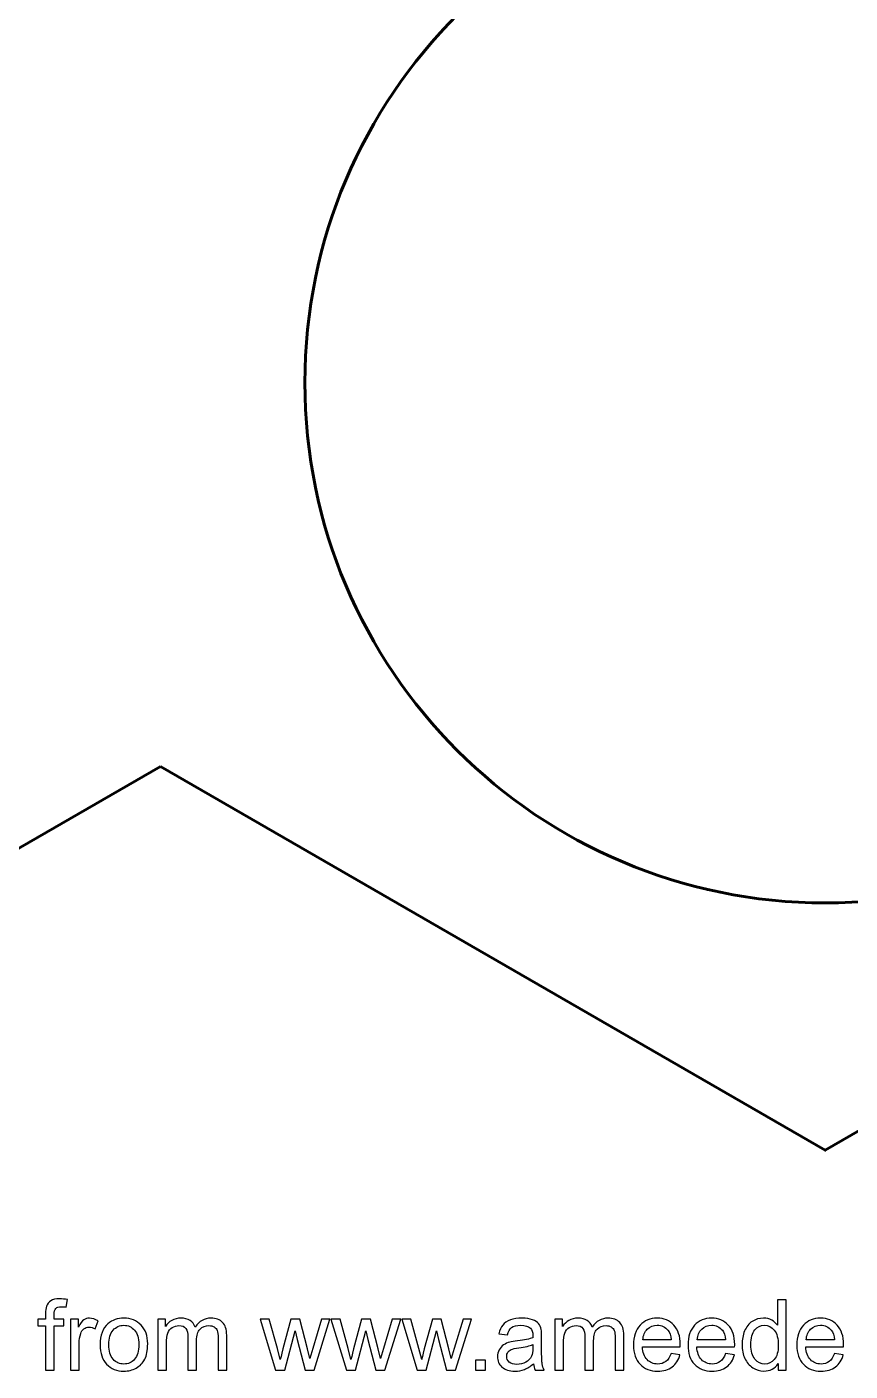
# Model space of a CAD drawing. Header units: millimetres. Extents: x -149 to 196, y -189 to 188.
# Drawn here: x -45.7 to 25.5, y -189.1 to -72.8 of the extents above; entities that cross this region are included whole.
import ezdxf

# ---------------------------------------------------------------- set-up
doc = ezdxf.new("R2010")
doc.units = ezdxf.units.MM
doc.header["$MEASUREMENT"] = 0
doc.layers.add('Layer 1', color=7, linetype='Continuous')

msp = doc.modelspace()

# ---------------------------------------------------------------- linework, layer by layer
at = {"layer": 'Layer 1', "color": 150, "lineweight": 60}
for points, knots in [([(-34.1938, -70.4174), (-34.1938, -70.4174), (-91.6938, -37.2197), (-91.6938, -37.2197), (-91.6938, -37.2197), (-91.6938, -37.2197), (-149.1938, -70.4174), (-149.1938, -70.4174), (-149.1938, -70.4174), (-149.1938, -70.4174), (-149.1938, -136.8127), (-149.1938, -136.8127), (-149.1938, -136.8127), (-149.1938, -136.8127), (-91.6938, -170.0103), (-91.6938, -170.0103), (-91.6938, -170.0103), (-91.6938, -170.0103), (-34.1938, -136.8127), (-34.1938, -136.8127)], [0, 0, 0, 0, 0.16666667, 0.16666667, 0.16666667, 0.16666667, 0.33333333, 0.33333333, 0.33333333, 0.33333333, 0.5, 0.5, 0.5, 0.5, 0.66666667, 0.66666667, 0.66666667, 0.66666667, 1, 1, 1, 1]), ([(68.3062, -103.615), (68.3062, -78.7622), (48.1591, -58.615), (23.3063, -58.615), (23.3063, -58.615), (-1.5465, -58.615), (-21.6937, -78.7621), (-21.6938, -103.6149), (-21.6938, -103.6149), (-21.6939, -128.4677), (-1.5468, -148.6149), (23.306, -148.615), (23.306, -148.615), (48.1588, -148.6151), (68.3061, -128.468), (68.3062, -103.6153)], [0, 0, 0, 0, 0.2, 0.2, 0.2, 0.2, 0.4, 0.4, 0.4, 0.4, 0.6, 0.6, 0.6, 0.6, 1, 1, 1, 1]), ([(-34.1938, -136.8127), (-34.1938, -136.8127), (23.3062, -170.0103), (23.3062, -170.0103), (23.3062, -170.0103), (23.3062, -170.0103), (80.8062, -136.8127), (80.8062, -136.8127)], [0, 0, 0, 0, 0.33333333, 0.33333333, 0.33333333, 0.33333333, 1, 1, 1, 1])]:
    msp.add_open_spline(points, degree=3, knots=knots, dxfattribs=at)
at = {"layer": 'Layer 1', "color": 7}
for points, knots in [([(-44.1214, -189.0283), (-44.1214, -189.0283), (-44.1214, -185.2098), (-44.1214, -185.2098), (-44.1214, -185.2098), (-44.1214, -185.2098), (-44.7818, -185.2098), (-44.7818, -185.2098), (-44.7818, -185.2098), (-44.7818, -185.2098), (-44.7818, -184.6341), (-44.7818, -184.6341), (-44.7818, -184.6341), (-44.7818, -184.6341), (-44.1214, -184.6341), (-44.1214, -184.6341), (-44.1214, -184.6341), (-44.1214, -184.6341), (-44.1214, -184.1684), (-44.1214, -184.1684), (-44.1214, -184.1684), (-44.1214, -183.8735), (-44.096, -183.6548), (-44.0438, -183.5122), (-44.0438, -183.5122), (-43.9718, -183.3203), (-43.8476, -183.1637), (-43.667, -183.0438), (-43.667, -183.0438), (-43.4878, -182.9238), (-43.2352, -182.8645), (-42.9107, -182.8645), (-42.9107, -182.8645), (-42.7004, -182.8645), (-42.469, -182.8899), (-42.215, -182.9393), (-42.215, -182.9393), (-42.215, -182.9393), (-42.3265, -183.5913), (-42.3265, -183.5913), (-42.3265, -183.5913), (-42.4817, -183.5645), (-42.627, -183.5503), (-42.7653, -183.5503), (-42.7653, -183.5503), (-42.9911, -183.5503), (-43.1505, -183.5983), (-43.2451, -183.6943), (-43.2451, -183.6943), (-43.3382, -183.7902), (-43.3848, -183.9694), (-43.3848, -184.2319), (-43.3848, -184.2319), (-43.3848, -184.2319), (-43.3848, -184.6341), (-43.3848, -184.6341), (-43.3848, -184.6341), (-43.3848, -184.6341), (-42.5297, -184.6341), (-42.5297, -184.6341), (-42.5297, -184.6341), (-42.5297, -184.6341), (-42.5297, -185.2098), (-42.5297, -185.2098), (-42.5297, -185.2098), (-42.5297, -185.2098), (-43.3763, -185.2098), (-43.3763, -185.2098), (-43.3763, -185.2098), (-43.3763, -185.2098), (-43.3763, -189.0283), (-43.3763, -189.0283), (-43.3763, -189.0283), (-43.3763, -189.0283), (-44.1214, -189.0283), (-44.1214, -189.0283)], [0, 0, 0, 0, 0.05, 0.05, 0.05, 0.05, 0.1, 0.1, 0.1, 0.1, 0.15, 0.15, 0.15, 0.15, 0.2, 0.2, 0.2, 0.2, 0.25, 0.25, 0.25, 0.25, 0.3, 0.3, 0.3, 0.3, 0.35, 0.35, 0.35, 0.35, 0.4, 0.4, 0.4, 0.4, 0.45, 0.45, 0.45, 0.45, 0.5, 0.5, 0.5, 0.5, 0.55, 0.55, 0.55, 0.55, 0.6, 0.6, 0.6, 0.6, 0.65, 0.65, 0.65, 0.65, 0.7, 0.7, 0.7, 0.7, 0.75, 0.75, 0.75, 0.75, 0.8, 0.8, 0.8, 0.8, 0.85, 0.85, 0.85, 0.85, 0.9, 0.9, 0.9, 0.9, 1, 1, 1, 1]), ([(19.2307, -189.0283), (19.2307, -189.0283), (19.2307, -188.4709), (19.2307, -188.4709), (19.2307, -188.4709), (18.9528, -188.9041), (18.5435, -189.1214), (18.0031, -189.1214), (18.0031, -189.1214), (17.6531, -189.1214), (17.3314, -189.0255), (17.0393, -188.8322), (17.0393, -188.8322), (16.7458, -188.6402), (16.5186, -188.3707), (16.3563, -188.0264), (16.3563, -188.0264), (16.1954, -187.6807), (16.115, -187.2842), (16.115, -186.8354), (16.115, -186.8354), (16.115, -186.398), (16.1884, -186.0015), (16.3337, -185.6444), (16.3337, -185.6444), (16.4805, -185.2888), (16.6992, -185.0151), (16.9913, -184.826), (16.9913, -184.826), (17.282, -184.6355), (17.6094, -184.5409), (17.9692, -184.5409), (17.9692, -184.5409), (18.2345, -184.5409), (18.4702, -184.5974), (18.6762, -184.7089), (18.6762, -184.7089), (18.8822, -184.8204), (19.0501, -184.9671), (19.1799, -185.1463), (19.1799, -185.1463), (19.1799, -185.1463), (19.1799, -182.9661), (19.1799, -182.9661), (19.1799, -182.9661), (19.1799, -182.9661), (19.925, -182.9661), (19.925, -182.9661), (19.925, -182.9661), (19.925, -182.9661), (19.925, -189.0283), (19.925, -189.0283), (19.925, -189.0283), (19.925, -189.0283), (19.2307, -189.0283), (19.2307, -189.0283)], [0, 0, 0, 0, 0.06666667, 0.06666667, 0.06666667, 0.06666667, 0.13333333, 0.13333333, 0.13333333, 0.13333333, 0.2, 0.2, 0.2, 0.2, 0.26666667, 0.26666667, 0.26666667, 0.26666667, 0.33333333, 0.33333333, 0.33333333, 0.33333333, 0.4, 0.4, 0.4, 0.4, 0.46666667, 0.46666667, 0.46666667, 0.46666667, 0.53333333, 0.53333333, 0.53333333, 0.53333333, 0.6, 0.6, 0.6, 0.6, 0.66666667, 0.66666667, 0.66666667, 0.66666667, 0.73333333, 0.73333333, 0.73333333, 0.73333333, 0.8, 0.8, 0.8, 0.8, 0.86666667, 0.86666667, 0.86666667, 0.86666667, 1, 1, 1, 1]), ([(-41.9554, -189.0283), (-41.9554, -189.0283), (-41.9554, -184.6341), (-41.9554, -184.6341), (-41.9554, -184.6341), (-41.9554, -184.6341), (-41.2865, -184.6341), (-41.2865, -184.6341), (-41.2865, -184.6341), (-41.2865, -184.6341), (-41.2865, -185.3072), (-41.2865, -185.3072), (-41.2865, -185.3072), (-41.1158, -184.9953), (-40.9577, -184.7893), (-40.8124, -184.6905), (-40.8124, -184.6905), (-40.667, -184.5903), (-40.5076, -184.5409), (-40.334, -184.5409), (-40.334, -184.5409), (-40.0828, -184.5409), (-39.8274, -184.62), (-39.5678, -184.7766), (-39.5678, -184.7766), (-39.5678, -184.7766), (-39.833, -185.4638), (-39.833, -185.4638), (-39.833, -185.4638), (-40.0137, -185.3622), (-40.1943, -185.3114), (-40.3749, -185.3114), (-40.3749, -185.3114), (-40.5372, -185.3114), (-40.6825, -185.3608), (-40.8109, -185.4582), (-40.8109, -185.4582), (-40.9394, -185.5555), (-41.0311, -185.691), (-41.0861, -185.8646), (-41.0861, -185.8646), (-41.1694, -186.1285), (-41.2103, -186.4177), (-41.2103, -186.7324), (-41.2103, -186.7324), (-41.2103, -186.7324), (-41.2103, -189.0283), (-41.2103, -189.0283), (-41.2103, -189.0283), (-41.2103, -189.0283), (-41.9554, -189.0283), (-41.9554, -189.0283)], [0, 0, 0, 0, 0.07142857, 0.07142857, 0.07142857, 0.07142857, 0.14285714, 0.14285714, 0.14285714, 0.14285714, 0.21428571, 0.21428571, 0.21428571, 0.21428571, 0.28571429, 0.28571429, 0.28571429, 0.28571429, 0.35714286, 0.35714286, 0.35714286, 0.35714286, 0.42857143, 0.42857143, 0.42857143, 0.42857143, 0.5, 0.5, 0.5, 0.5, 0.57142857, 0.57142857, 0.57142857, 0.57142857, 0.64285714, 0.64285714, 0.64285714, 0.64285714, 0.71428571, 0.71428571, 0.71428571, 0.71428571, 0.78571429, 0.78571429, 0.78571429, 0.78571429, 0.85714286, 0.85714286, 0.85714286, 0.85714286, 1, 1, 1, 1]), ([(-39.4069, -186.8312), (-39.4069, -186.0198), (-39.1811, -185.4187), (-38.7282, -185.0278), (-38.7282, -185.0278), (-38.3514, -184.7032), (-37.8899, -184.5409), (-37.3467, -184.5409), (-37.3467, -184.5409), (-36.7441, -184.5409), (-36.2502, -184.7385), (-35.8664, -185.1336), (-35.8664, -185.1336), (-35.484, -185.5273), (-35.2921, -186.0734), (-35.2921, -186.7691), (-35.2921, -186.7691), (-35.2921, -187.3335), (-35.3767, -187.7766), (-35.5461, -188.0998), (-35.5461, -188.0998), (-35.7154, -188.4229), (-35.9624, -188.6741), (-36.2869, -188.8533), (-36.2869, -188.8533), (-36.6101, -189.0325), (-36.9643, -189.1214), (-37.3467, -189.1214), (-37.3467, -189.1214), (-37.9619, -189.1214), (-38.4586, -188.9253), (-38.8382, -188.5316), (-38.8382, -188.5316), (-39.2178, -188.1379), (-39.4069, -187.5706), (-39.4069, -186.8312)], [0, 0, 0, 0, 0.1, 0.1, 0.1, 0.1, 0.2, 0.2, 0.2, 0.2, 0.3, 0.3, 0.3, 0.3, 0.4, 0.4, 0.4, 0.4, 0.5, 0.5, 0.5, 0.5, 0.6, 0.6, 0.6, 0.6, 0.7, 0.7, 0.7, 0.7, 0.8, 0.8, 0.8, 0.8, 1, 1, 1, 1]), ([(-34.4186, -189.0283), (-34.4186, -189.0283), (-34.4186, -184.6341), (-34.4186, -184.6341), (-34.4186, -184.6341), (-34.4186, -184.6341), (-33.7497, -184.6341), (-33.7497, -184.6341), (-33.7497, -184.6341), (-33.7497, -184.6341), (-33.7497, -185.255), (-33.7497, -185.255), (-33.7497, -185.255), (-33.6129, -185.0405), (-33.4294, -184.8669), (-33.2008, -184.7371), (-33.2008, -184.7371), (-32.9722, -184.6059), (-32.7126, -184.5409), (-32.4205, -184.5409), (-32.4205, -184.5409), (-32.0959, -184.5409), (-31.8292, -184.6087), (-31.6218, -184.7427), (-31.6218, -184.7427), (-31.4143, -184.8782), (-31.2676, -185.0659), (-31.1829, -185.3086), (-31.1829, -185.3086), (-30.833, -184.7964), (-30.38, -184.5409), (-29.8212, -184.5409), (-29.8212, -184.5409), (-29.3837, -184.5409), (-29.0465, -184.6609), (-28.8122, -184.9022), (-28.8122, -184.9022), (-28.5766, -185.1435), (-28.458, -185.5146), (-28.458, -186.0156), (-28.458, -186.0156), (-28.458, -186.0156), (-28.458, -189.0283), (-28.458, -189.0283), (-28.458, -189.0283), (-28.458, -189.0283), (-29.2031, -189.0283), (-29.2031, -189.0283), (-29.2031, -189.0283), (-29.2031, -189.0283), (-29.2031, -186.2625), (-29.2031, -186.2625), (-29.2031, -186.2625), (-29.2031, -185.9662), (-29.2285, -185.7517), (-29.2765, -185.6205), (-29.2765, -185.6205), (-29.3245, -185.4892), (-29.412, -185.3848), (-29.5404, -185.3044), (-29.5404, -185.3044), (-29.6674, -185.2239), (-29.8169, -185.1844), (-29.9877, -185.1844), (-29.9877, -185.1844), (-30.2981, -185.1844), (-30.555, -185.2874), (-30.7596, -185.492), (-30.7596, -185.492), (-30.9642, -185.6981), (-31.0658, -186.0269), (-31.0658, -186.4784), (-31.0658, -186.4784), (-31.0658, -186.4784), (-31.0658, -189.0283), (-31.0658, -189.0283), (-31.0658, -189.0283), (-31.0658, -189.0283), (-31.8109, -189.0283), (-31.8109, -189.0283), (-31.8109, -189.0283), (-31.8109, -189.0283), (-31.8109, -186.1764), (-31.8109, -186.1764), (-31.8109, -186.1764), (-31.8109, -185.8462), (-31.8715, -185.5979), (-31.9929, -185.4328), (-31.9929, -185.4328), (-32.1142, -185.2677), (-32.3132, -185.1844), (-32.5884, -185.1844), (-32.5884, -185.1844), (-32.7972, -185.1844), (-32.9905, -185.2395), (-33.1683, -185.3495), (-33.1683, -185.3495), (-33.3461, -185.4596), (-33.4746, -185.6205), (-33.555, -185.8335), (-33.555, -185.8335), (-33.634, -186.0452), (-33.6735, -186.3514), (-33.6735, -186.7508), (-33.6735, -186.7508), (-33.6735, -186.7508), (-33.6735, -189.0283), (-33.6735, -189.0283), (-33.6735, -189.0283), (-33.6735, -189.0283), (-34.4186, -189.0283), (-34.4186, -189.0283)], [0, 0, 0, 0, 0.03448276, 0.03448276, 0.03448276, 0.03448276, 0.06896552, 0.06896552, 0.06896552, 0.06896552, 0.10344828, 0.10344828, 0.10344828, 0.10344828, 0.13793103, 0.13793103, 0.13793103, 0.13793103, 0.17241379, 0.17241379, 0.17241379, 0.17241379, 0.20689655, 0.20689655, 0.20689655, 0.20689655, 0.24137931, 0.24137931, 0.24137931, 0.24137931, 0.27586207, 0.27586207, 0.27586207, 0.27586207, 0.31034483, 0.31034483, 0.31034483, 0.31034483, 0.34482759, 0.34482759, 0.34482759, 0.34482759, 0.37931034, 0.37931034, 0.37931034, 0.37931034, 0.4137931, 0.4137931, 0.4137931, 0.4137931, 0.44827586, 0.44827586, 0.44827586, 0.44827586, 0.48275862, 0.48275862, 0.48275862, 0.48275862, 0.51724138, 0.51724138, 0.51724138, 0.51724138, 0.55172414, 0.55172414, 0.55172414, 0.55172414, 0.5862069, 0.5862069, 0.5862069, 0.5862069, 0.62068966, 0.62068966, 0.62068966, 0.62068966, 0.65517241, 0.65517241, 0.65517241, 0.65517241, 0.68965517, 0.68965517, 0.68965517, 0.68965517, 0.72413793, 0.72413793, 0.72413793, 0.72413793, 0.75862069, 0.75862069, 0.75862069, 0.75862069, 0.79310345, 0.79310345, 0.79310345, 0.79310345, 0.82758621, 0.82758621, 0.82758621, 0.82758621, 0.86206897, 0.86206897, 0.86206897, 0.86206897, 0.89655172, 0.89655172, 0.89655172, 0.89655172, 0.93103448, 0.93103448, 0.93103448, 0.93103448, 1, 1, 1, 1]), ([(-24.2233, -189.0283), (-24.2233, -189.0283), (-25.5511, -184.6341), (-25.5511, -184.6341), (-25.5511, -184.6341), (-25.5511, -184.6341), (-24.7722, -184.6341), (-24.7722, -184.6341), (-24.7722, -184.6341), (-24.7722, -184.6341), (-24.0709, -187.1699), (-24.0709, -187.1699), (-24.0709, -187.1699), (-24.0709, -187.1699), (-23.8225, -188.1139), (-23.8225, -188.1139), (-23.8225, -188.1139), (-23.8126, -188.0673), (-23.7364, -187.7654), (-23.5953, -187.208), (-23.5953, -187.208), (-23.5953, -187.208), (-22.8996, -184.6341), (-22.8996, -184.6341), (-22.8996, -184.6341), (-22.8996, -184.6341), (-22.1362, -184.6341), (-22.1362, -184.6341), (-22.1362, -184.6341), (-22.1362, -184.6341), (-21.4744, -187.1854), (-21.4744, -187.1854), (-21.4744, -187.1854), (-21.4744, -187.1854), (-21.2585, -188.0222), (-21.2585, -188.0222), (-21.2585, -188.0222), (-21.2585, -188.0222), (-21.0059, -187.1741), (-21.0059, -187.1741), (-21.0059, -187.1741), (-21.0059, -187.1741), (-20.2467, -184.6341), (-20.2467, -184.6341), (-20.2467, -184.6341), (-20.2467, -184.6341), (-19.5228, -184.6341), (-19.5228, -184.6341), (-19.5228, -184.6341), (-19.5228, -184.6341), (-20.9015, -189.0283), (-20.9015, -189.0283), (-20.9015, -189.0283), (-20.9015, -189.0283), (-21.672, -189.0283), (-21.672, -189.0283), (-21.672, -189.0283), (-21.672, -189.0283), (-22.3691, -186.3994), (-22.3691, -186.3994), (-22.3691, -186.3994), (-22.3691, -186.3994), (-22.5455, -185.6473), (-22.5455, -185.6473), (-22.5455, -185.6473), (-22.5455, -185.6473), (-23.4345, -189.0283), (-23.4345, -189.0283), (-23.4345, -189.0283), (-23.4345, -189.0283), (-24.2233, -189.0283), (-24.2233, -189.0283)], [0, 0, 0, 0, 0.05263158, 0.05263158, 0.05263158, 0.05263158, 0.10526316, 0.10526316, 0.10526316, 0.10526316, 0.15789474, 0.15789474, 0.15789474, 0.15789474, 0.21052632, 0.21052632, 0.21052632, 0.21052632, 0.26315789, 0.26315789, 0.26315789, 0.26315789, 0.31578947, 0.31578947, 0.31578947, 0.31578947, 0.36842105, 0.36842105, 0.36842105, 0.36842105, 0.42105263, 0.42105263, 0.42105263, 0.42105263, 0.47368421, 0.47368421, 0.47368421, 0.47368421, 0.52631579, 0.52631579, 0.52631579, 0.52631579, 0.57894737, 0.57894737, 0.57894737, 0.57894737, 0.63157895, 0.63157895, 0.63157895, 0.63157895, 0.68421053, 0.68421053, 0.68421053, 0.68421053, 0.73684211, 0.73684211, 0.73684211, 0.73684211, 0.78947368, 0.78947368, 0.78947368, 0.78947368, 0.84210526, 0.84210526, 0.84210526, 0.84210526, 0.89473684, 0.89473684, 0.89473684, 0.89473684, 1, 1, 1, 1]), ([(-18.1089, -189.0283), (-18.1089, -189.0283), (-19.4367, -184.6341), (-19.4367, -184.6341), (-19.4367, -184.6341), (-19.4367, -184.6341), (-18.6578, -184.6341), (-18.6578, -184.6341), (-18.6578, -184.6341), (-18.6578, -184.6341), (-17.9565, -187.1699), (-17.9565, -187.1699), (-17.9565, -187.1699), (-17.9565, -187.1699), (-17.7081, -188.1139), (-17.7081, -188.1139), (-17.7081, -188.1139), (-17.6982, -188.0673), (-17.622, -187.7654), (-17.4809, -187.208), (-17.4809, -187.208), (-17.4809, -187.208), (-16.7852, -184.6341), (-16.7852, -184.6341), (-16.7852, -184.6341), (-16.7852, -184.6341), (-16.0218, -184.6341), (-16.0218, -184.6341), (-16.0218, -184.6341), (-16.0218, -184.6341), (-15.36, -187.1854), (-15.36, -187.1854), (-15.36, -187.1854), (-15.36, -187.1854), (-15.1441, -188.0222), (-15.1441, -188.0222), (-15.1441, -188.0222), (-15.1441, -188.0222), (-14.8915, -187.1741), (-14.8915, -187.1741), (-14.8915, -187.1741), (-14.8915, -187.1741), (-14.1323, -184.6341), (-14.1323, -184.6341), (-14.1323, -184.6341), (-14.1323, -184.6341), (-13.4084, -184.6341), (-13.4084, -184.6341), (-13.4084, -184.6341), (-13.4084, -184.6341), (-14.7871, -189.0283), (-14.7871, -189.0283), (-14.7871, -189.0283), (-14.7871, -189.0283), (-15.5576, -189.0283), (-15.5576, -189.0283), (-15.5576, -189.0283), (-15.5576, -189.0283), (-16.2547, -186.3994), (-16.2547, -186.3994), (-16.2547, -186.3994), (-16.2547, -186.3994), (-16.4311, -185.6473), (-16.4311, -185.6473), (-16.4311, -185.6473), (-16.4311, -185.6473), (-17.3201, -189.0283), (-17.3201, -189.0283), (-17.3201, -189.0283), (-17.3201, -189.0283), (-18.1089, -189.0283), (-18.1089, -189.0283)], [0, 0, 0, 0, 0.05263158, 0.05263158, 0.05263158, 0.05263158, 0.10526316, 0.10526316, 0.10526316, 0.10526316, 0.15789474, 0.15789474, 0.15789474, 0.15789474, 0.21052632, 0.21052632, 0.21052632, 0.21052632, 0.26315789, 0.26315789, 0.26315789, 0.26315789, 0.31578947, 0.31578947, 0.31578947, 0.31578947, 0.36842105, 0.36842105, 0.36842105, 0.36842105, 0.42105263, 0.42105263, 0.42105263, 0.42105263, 0.47368421, 0.47368421, 0.47368421, 0.47368421, 0.52631579, 0.52631579, 0.52631579, 0.52631579, 0.57894737, 0.57894737, 0.57894737, 0.57894737, 0.63157895, 0.63157895, 0.63157895, 0.63157895, 0.68421053, 0.68421053, 0.68421053, 0.68421053, 0.73684211, 0.73684211, 0.73684211, 0.73684211, 0.78947368, 0.78947368, 0.78947368, 0.78947368, 0.84210526, 0.84210526, 0.84210526, 0.84210526, 0.89473684, 0.89473684, 0.89473684, 0.89473684, 1, 1, 1, 1]), ([(-11.9945, -189.0283), (-11.9945, -189.0283), (-13.3223, -184.6341), (-13.3223, -184.6341), (-13.3223, -184.6341), (-13.3223, -184.6341), (-12.5434, -184.6341), (-12.5434, -184.6341), (-12.5434, -184.6341), (-12.5434, -184.6341), (-11.8421, -187.1699), (-11.8421, -187.1699), (-11.8421, -187.1699), (-11.8421, -187.1699), (-11.5937, -188.1139), (-11.5937, -188.1139), (-11.5937, -188.1139), (-11.5838, -188.0673), (-11.5076, -187.7654), (-11.3665, -187.208), (-11.3665, -187.208), (-11.3665, -187.208), (-10.6708, -184.6341), (-10.6708, -184.6341), (-10.6708, -184.6341), (-10.6708, -184.6341), (-9.9074, -184.6341), (-9.9074, -184.6341), (-9.9074, -184.6341), (-9.9074, -184.6341), (-9.2456, -187.1854), (-9.2456, -187.1854), (-9.2456, -187.1854), (-9.2456, -187.1854), (-9.0297, -188.0222), (-9.0297, -188.0222), (-9.0297, -188.0222), (-9.0297, -188.0222), (-8.7771, -187.1741), (-8.7771, -187.1741), (-8.7771, -187.1741), (-8.7771, -187.1741), (-8.0179, -184.6341), (-8.0179, -184.6341), (-8.0179, -184.6341), (-8.0179, -184.6341), (-7.294, -184.6341), (-7.294, -184.6341), (-7.294, -184.6341), (-7.294, -184.6341), (-8.6727, -189.0283), (-8.6727, -189.0283), (-8.6727, -189.0283), (-8.6727, -189.0283), (-9.4432, -189.0283), (-9.4432, -189.0283), (-9.4432, -189.0283), (-9.4432, -189.0283), (-10.1403, -186.3994), (-10.1403, -186.3994), (-10.1403, -186.3994), (-10.1403, -186.3994), (-10.3167, -185.6473), (-10.3167, -185.6473), (-10.3167, -185.6473), (-10.3167, -185.6473), (-11.2057, -189.0283), (-11.2057, -189.0283), (-11.2057, -189.0283), (-11.2057, -189.0283), (-11.9945, -189.0283), (-11.9945, -189.0283)], [0, 0, 0, 0, 0.05263158, 0.05263158, 0.05263158, 0.05263158, 0.10526316, 0.10526316, 0.10526316, 0.10526316, 0.15789474, 0.15789474, 0.15789474, 0.15789474, 0.21052632, 0.21052632, 0.21052632, 0.21052632, 0.26315789, 0.26315789, 0.26315789, 0.26315789, 0.31578947, 0.31578947, 0.31578947, 0.31578947, 0.36842105, 0.36842105, 0.36842105, 0.36842105, 0.42105263, 0.42105263, 0.42105263, 0.42105263, 0.47368421, 0.47368421, 0.47368421, 0.47368421, 0.52631579, 0.52631579, 0.52631579, 0.52631579, 0.57894737, 0.57894737, 0.57894737, 0.57894737, 0.63157895, 0.63157895, 0.63157895, 0.63157895, 0.68421053, 0.68421053, 0.68421053, 0.68421053, 0.73684211, 0.73684211, 0.73684211, 0.73684211, 0.78947368, 0.78947368, 0.78947368, 0.78947368, 0.84210526, 0.84210526, 0.84210526, 0.84210526, 0.89473684, 0.89473684, 0.89473684, 0.89473684, 1, 1, 1, 1]), ([(-1.9149, -188.478), (-2.1915, -188.7136), (-2.4582, -188.8787), (-2.7136, -188.9761), (-2.7136, -188.9761), (-2.969, -189.0735), (-3.2427, -189.1214), (-3.5363, -189.1214), (-3.5363, -189.1214), (-4.0189, -189.1214), (-4.39, -189.0043), (-4.6496, -188.7687), (-4.6496, -188.7687), (-4.9093, -188.5344), (-5.0391, -188.2338), (-5.0391, -187.8684), (-5.0391, -187.8684), (-5.0391, -187.6539), (-4.9897, -187.4577), (-4.8923, -187.2799), (-4.8923, -187.2799), (-4.7936, -187.1021), (-4.6652, -186.961), (-4.5071, -186.8538), (-4.5071, -186.8538), (-4.3477, -186.7465), (-4.1699, -186.6647), (-3.9709, -186.6096), (-3.9709, -186.6096), (-3.8241, -186.5715), (-3.6026, -186.5349), (-3.3077, -186.4982), (-3.3077, -186.4982), (-2.7065, -186.4276), (-2.262, -186.3415), (-1.9784, -186.2428), (-1.9784, -186.2428), (-1.9756, -186.1412), (-1.9742, -186.0762), (-1.9742, -186.0494), (-1.9742, -186.0494), (-1.9742, -185.7475), (-2.0447, -185.5344), (-2.1858, -185.4102), (-2.1858, -185.4102), (-2.3763, -185.2423), (-2.66, -185.159), (-3.0353, -185.159), (-3.0353, -185.159), (-3.3867, -185.159), (-3.6463, -185.2211), (-3.8128, -185.3439), (-3.8128, -185.3439), (-3.9808, -185.4666), (-4.1035, -185.684), (-4.184, -185.9972), (-4.184, -185.9972), (-4.184, -185.9972), (-4.9121, -185.8956), (-4.9121, -185.8956), (-4.9121, -185.8956), (-4.8458, -185.5838), (-4.7371, -185.3312), (-4.5847, -185.1393), (-4.5847, -185.1393), (-4.4323, -184.9474), (-4.2122, -184.8006), (-3.9243, -184.6962), (-3.9243, -184.6962), (-3.6379, -184.5932), (-3.3034, -184.5409), (-2.9252, -184.5409), (-2.9252, -184.5409), (-2.5499, -184.5409), (-2.2437, -184.5847), (-2.008, -184.6736), (-2.008, -184.6736), (-1.7738, -184.7625), (-1.6002, -184.8726), (-1.4901, -185.0066), (-1.4901, -185.0066), (-1.3801, -185.1407), (-1.3025, -185.31), (-1.2573, -185.5146), (-1.2573, -185.5146), (-1.2333, -185.6416), (-1.2206, -185.8702), (-1.2206, -186.199), (-1.2206, -186.199), (-1.2206, -186.199), (-1.2206, -187.1868), (-1.2206, -187.1868), (-1.2206, -187.1868), (-1.2206, -187.8768), (-1.2051, -188.3129), (-1.1741, -188.4977), (-1.1741, -188.4977), (-1.1444, -188.6826), (-1.0823, -188.859), (-0.992, -189.0283), (-0.992, -189.0283), (-0.992, -189.0283), (-1.771, -189.0283), (-1.771, -189.0283), (-1.771, -189.0283), (-1.8457, -188.8717), (-1.8937, -188.6882), (-1.9149, -188.478)], [0, 0, 0, 0, 0.03571429, 0.03571429, 0.03571429, 0.03571429, 0.07142857, 0.07142857, 0.07142857, 0.07142857, 0.10714286, 0.10714286, 0.10714286, 0.10714286, 0.14285714, 0.14285714, 0.14285714, 0.14285714, 0.17857143, 0.17857143, 0.17857143, 0.17857143, 0.21428571, 0.21428571, 0.21428571, 0.21428571, 0.25, 0.25, 0.25, 0.25, 0.28571429, 0.28571429, 0.28571429, 0.28571429, 0.32142857, 0.32142857, 0.32142857, 0.32142857, 0.35714286, 0.35714286, 0.35714286, 0.35714286, 0.39285714, 0.39285714, 0.39285714, 0.39285714, 0.42857143, 0.42857143, 0.42857143, 0.42857143, 0.46428571, 0.46428571, 0.46428571, 0.46428571, 0.5, 0.5, 0.5, 0.5, 0.53571429, 0.53571429, 0.53571429, 0.53571429, 0.57142857, 0.57142857, 0.57142857, 0.57142857, 0.60714286, 0.60714286, 0.60714286, 0.60714286, 0.64285714, 0.64285714, 0.64285714, 0.64285714, 0.67857143, 0.67857143, 0.67857143, 0.67857143, 0.71428571, 0.71428571, 0.71428571, 0.71428571, 0.75, 0.75, 0.75, 0.75, 0.78571429, 0.78571429, 0.78571429, 0.78571429, 0.82142857, 0.82142857, 0.82142857, 0.82142857, 0.85714286, 0.85714286, 0.85714286, 0.85714286, 0.89285714, 0.89285714, 0.89285714, 0.89285714, 0.92857143, 0.92857143, 0.92857143, 0.92857143, 1, 1, 1, 1]), ([(-0.0762, -189.0283), (-0.0762, -189.0283), (-0.0762, -184.6341), (-0.0762, -184.6341), (-0.0762, -184.6341), (-0.0762, -184.6341), (0.5927, -184.6341), (0.5927, -184.6341), (0.5927, -184.6341), (0.5927, -184.6341), (0.5927, -185.255), (0.5927, -185.255), (0.5927, -185.255), (0.7295, -185.0405), (0.913, -184.8669), (1.1416, -184.7371), (1.1416, -184.7371), (1.3702, -184.6059), (1.6298, -184.5409), (1.9219, -184.5409), (1.9219, -184.5409), (2.2465, -184.5409), (2.5132, -184.6087), (2.7206, -184.7427), (2.7206, -184.7427), (2.9281, -184.8782), (3.0748, -185.0659), (3.1595, -185.3086), (3.1595, -185.3086), (3.5094, -184.7964), (3.9624, -184.5409), (4.5212, -184.5409), (4.5212, -184.5409), (4.9587, -184.5409), (5.2959, -184.6609), (5.5302, -184.9022), (5.5302, -184.9022), (5.7658, -185.1435), (5.8844, -185.5146), (5.8844, -186.0156), (5.8844, -186.0156), (5.8844, -186.0156), (5.8844, -189.0283), (5.8844, -189.0283), (5.8844, -189.0283), (5.8844, -189.0283), (5.1393, -189.0283), (5.1393, -189.0283), (5.1393, -189.0283), (5.1393, -189.0283), (5.1393, -186.2625), (5.1393, -186.2625), (5.1393, -186.2625), (5.1393, -185.9662), (5.1139, -185.7517), (5.0659, -185.6205), (5.0659, -185.6205), (5.0179, -185.4892), (4.9304, -185.3848), (4.802, -185.3044), (4.802, -185.3044), (4.675, -185.2239), (4.5255, -185.1844), (4.3547, -185.1844), (4.3547, -185.1844), (4.0443, -185.1844), (3.7874, -185.2874), (3.5828, -185.492), (3.5828, -185.492), (3.3782, -185.6981), (3.2766, -186.0269), (3.2766, -186.4784), (3.2766, -186.4784), (3.2766, -186.4784), (3.2766, -189.0283), (3.2766, -189.0283), (3.2766, -189.0283), (3.2766, -189.0283), (2.5315, -189.0283), (2.5315, -189.0283), (2.5315, -189.0283), (2.5315, -189.0283), (2.5315, -186.1764), (2.5315, -186.1764), (2.5315, -186.1764), (2.5315, -185.8462), (2.4709, -185.5979), (2.3495, -185.4328), (2.3495, -185.4328), (2.2282, -185.2677), (2.0292, -185.1844), (1.754, -185.1844), (1.754, -185.1844), (1.5452, -185.1844), (1.3519, -185.2395), (1.1741, -185.3495), (1.1741, -185.3495), (0.9963, -185.4596), (0.8678, -185.6205), (0.7874, -185.8335), (0.7874, -185.8335), (0.7084, -186.0452), (0.6689, -186.3514), (0.6689, -186.7508), (0.6689, -186.7508), (0.6689, -186.7508), (0.6689, -189.0283), (0.6689, -189.0283), (0.6689, -189.0283), (0.6689, -189.0283), (-0.0762, -189.0283), (-0.0762, -189.0283)], [0, 0, 0, 0, 0.03448276, 0.03448276, 0.03448276, 0.03448276, 0.06896552, 0.06896552, 0.06896552, 0.06896552, 0.10344828, 0.10344828, 0.10344828, 0.10344828, 0.13793103, 0.13793103, 0.13793103, 0.13793103, 0.17241379, 0.17241379, 0.17241379, 0.17241379, 0.20689655, 0.20689655, 0.20689655, 0.20689655, 0.24137931, 0.24137931, 0.24137931, 0.24137931, 0.27586207, 0.27586207, 0.27586207, 0.27586207, 0.31034483, 0.31034483, 0.31034483, 0.31034483, 0.34482759, 0.34482759, 0.34482759, 0.34482759, 0.37931034, 0.37931034, 0.37931034, 0.37931034, 0.4137931, 0.4137931, 0.4137931, 0.4137931, 0.44827586, 0.44827586, 0.44827586, 0.44827586, 0.48275862, 0.48275862, 0.48275862, 0.48275862, 0.51724138, 0.51724138, 0.51724138, 0.51724138, 0.55172414, 0.55172414, 0.55172414, 0.55172414, 0.5862069, 0.5862069, 0.5862069, 0.5862069, 0.62068966, 0.62068966, 0.62068966, 0.62068966, 0.65517241, 0.65517241, 0.65517241, 0.65517241, 0.68965517, 0.68965517, 0.68965517, 0.68965517, 0.72413793, 0.72413793, 0.72413793, 0.72413793, 0.75862069, 0.75862069, 0.75862069, 0.75862069, 0.79310345, 0.79310345, 0.79310345, 0.79310345, 0.82758621, 0.82758621, 0.82758621, 0.82758621, 0.86206897, 0.86206897, 0.86206897, 0.86206897, 0.89655172, 0.89655172, 0.89655172, 0.89655172, 0.93103448, 0.93103448, 0.93103448, 0.93103448, 1, 1, 1, 1]), ([(9.9738, -187.6059), (9.9738, -187.6059), (10.7443, -187.7075), (10.7443, -187.7075), (10.7443, -187.7075), (10.6243, -188.1548), (10.4, -188.5034), (10.0726, -188.7503), (10.0726, -188.7503), (9.7452, -188.9973), (9.3275, -189.1214), (8.8181, -189.1214), (8.8181, -189.1214), (8.1775, -189.1214), (7.6695, -188.9239), (7.2941, -188.5288), (7.2941, -188.5288), (6.9187, -188.1351), (6.7311, -187.5805), (6.7311, -186.8679), (6.7311, -186.8679), (6.7311, -186.1313), (6.9202, -185.5584), (7.2997, -185.152), (7.2997, -185.152), (7.6793, -184.7441), (8.1718, -184.5409), (8.7772, -184.5409), (8.7772, -184.5409), (9.3628, -184.5409), (9.8412, -184.7399), (10.2123, -185.1393), (10.2123, -185.1393), (10.5834, -185.5386), (10.7697, -186.1002), (10.7697, -186.8241), (10.7697, -186.8241), (10.7697, -186.8679), (10.7683, -186.9342), (10.7655, -187.0217), (10.7655, -187.0217), (10.7655, -187.0217), (7.4931, -187.0217), (7.4931, -187.0217), (7.4931, -187.0217), (7.5213, -187.5029), (7.6568, -187.8726), (7.9023, -188.128), (7.9023, -188.128), (8.1464, -188.3834), (8.4526, -188.5118), (8.8181, -188.5118), (8.8181, -188.5118), (9.0905, -188.5118), (9.3233, -188.4399), (9.5152, -188.2959), (9.5152, -188.2959), (9.7085, -188.152), (9.8609, -187.922), (9.9738, -187.6059)], [0, 0, 0, 0, 0.0625, 0.0625, 0.0625, 0.0625, 0.125, 0.125, 0.125, 0.125, 0.1875, 0.1875, 0.1875, 0.1875, 0.25, 0.25, 0.25, 0.25, 0.3125, 0.3125, 0.3125, 0.3125, 0.375, 0.375, 0.375, 0.375, 0.4375, 0.4375, 0.4375, 0.4375, 0.5, 0.5, 0.5, 0.5, 0.5625, 0.5625, 0.5625, 0.5625, 0.625, 0.625, 0.625, 0.625, 0.6875, 0.6875, 0.6875, 0.6875, 0.75, 0.75, 0.75, 0.75, 0.8125, 0.8125, 0.8125, 0.8125, 0.875, 0.875, 0.875, 0.875, 1, 1, 1, 1]), ([(14.6827, -187.6059), (14.6827, -187.6059), (15.4532, -187.7075), (15.4532, -187.7075), (15.4532, -187.7075), (15.3332, -188.1548), (15.1089, -188.5034), (14.7815, -188.7503), (14.7815, -188.7503), (14.4541, -188.9973), (14.0364, -189.1214), (13.527, -189.1214), (13.527, -189.1214), (12.8864, -189.1214), (12.3784, -188.9239), (12.003, -188.5288), (12.003, -188.5288), (11.6276, -188.1351), (11.44, -187.5805), (11.44, -186.8679), (11.44, -186.8679), (11.44, -186.1313), (11.6291, -185.5584), (12.0086, -185.152), (12.0086, -185.152), (12.3882, -184.7441), (12.8807, -184.5409), (13.4861, -184.5409), (13.4861, -184.5409), (14.0717, -184.5409), (14.5501, -184.7399), (14.9212, -185.1393), (14.9212, -185.1393), (15.2923, -185.5386), (15.4786, -186.1002), (15.4786, -186.8241), (15.4786, -186.8241), (15.4786, -186.8679), (15.4772, -186.9342), (15.4744, -187.0217), (15.4744, -187.0217), (15.4744, -187.0217), (12.202, -187.0217), (12.202, -187.0217), (12.202, -187.0217), (12.2302, -187.5029), (12.3657, -187.8726), (12.6112, -188.128), (12.6112, -188.128), (12.8553, -188.3834), (13.1615, -188.5118), (13.527, -188.5118), (13.527, -188.5118), (13.7994, -188.5118), (14.0322, -188.4399), (14.2241, -188.2959), (14.2241, -188.2959), (14.4174, -188.152), (14.5698, -187.922), (14.6827, -187.6059)], [0, 0, 0, 0, 0.0625, 0.0625, 0.0625, 0.0625, 0.125, 0.125, 0.125, 0.125, 0.1875, 0.1875, 0.1875, 0.1875, 0.25, 0.25, 0.25, 0.25, 0.3125, 0.3125, 0.3125, 0.3125, 0.375, 0.375, 0.375, 0.375, 0.4375, 0.4375, 0.4375, 0.4375, 0.5, 0.5, 0.5, 0.5, 0.5625, 0.5625, 0.5625, 0.5625, 0.625, 0.625, 0.625, 0.625, 0.6875, 0.6875, 0.6875, 0.6875, 0.75, 0.75, 0.75, 0.75, 0.8125, 0.8125, 0.8125, 0.8125, 0.875, 0.875, 0.875, 0.875, 1, 1, 1, 1]), ([(24.1005, -187.6059), (24.1005, -187.6059), (24.871, -187.7075), (24.871, -187.7075), (24.871, -187.7075), (24.751, -188.1548), (24.5267, -188.5034), (24.1993, -188.7503), (24.1993, -188.7503), (23.8719, -188.9973), (23.4542, -189.1214), (22.9448, -189.1214), (22.9448, -189.1214), (22.3042, -189.1214), (21.7962, -188.9239), (21.4208, -188.5288), (21.4208, -188.5288), (21.0454, -188.1351), (20.8578, -187.5805), (20.8578, -186.8679), (20.8578, -186.8679), (20.8578, -186.1313), (21.0469, -185.5584), (21.4264, -185.152), (21.4264, -185.152), (21.806, -184.7441), (22.2985, -184.5409), (22.9039, -184.5409), (22.9039, -184.5409), (23.4895, -184.5409), (23.9679, -184.7399), (24.339, -185.1393), (24.339, -185.1393), (24.7101, -185.5386), (24.8964, -186.1002), (24.8964, -186.8241), (24.8964, -186.8241), (24.8964, -186.8679), (24.895, -186.9342), (24.8922, -187.0217), (24.8922, -187.0217), (24.8922, -187.0217), (21.6198, -187.0217), (21.6198, -187.0217), (21.6198, -187.0217), (21.648, -187.5029), (21.7835, -187.8726), (22.029, -188.128), (22.029, -188.128), (22.2731, -188.3834), (22.5793, -188.5118), (22.9448, -188.5118), (22.9448, -188.5118), (23.2172, -188.5118), (23.45, -188.4399), (23.6419, -188.2959), (23.6419, -188.2959), (23.8352, -188.152), (23.9876, -187.922), (24.1005, -187.6059)], [0, 0, 0, 0, 0.0625, 0.0625, 0.0625, 0.0625, 0.125, 0.125, 0.125, 0.125, 0.1875, 0.1875, 0.1875, 0.1875, 0.25, 0.25, 0.25, 0.25, 0.3125, 0.3125, 0.3125, 0.3125, 0.375, 0.375, 0.375, 0.375, 0.4375, 0.4375, 0.4375, 0.4375, 0.5, 0.5, 0.5, 0.5, 0.5625, 0.5625, 0.5625, 0.5625, 0.625, 0.625, 0.625, 0.625, 0.6875, 0.6875, 0.6875, 0.6875, 0.75, 0.75, 0.75, 0.75, 0.8125, 0.8125, 0.8125, 0.8125, 0.875, 0.875, 0.875, 0.875, 1, 1, 1, 1]), ([(-38.6449, -186.8326), (-38.6449, -187.3942), (-38.5221, -187.8147), (-38.2766, -188.0927), (-38.2766, -188.0927), (-38.0296, -188.3721), (-37.7206, -188.5118), (-37.3467, -188.5118), (-37.3467, -188.5118), (-36.977, -188.5118), (-36.6693, -188.3721), (-36.4224, -188.0913), (-36.4224, -188.0913), (-36.1769, -187.8105), (-36.0541, -187.3829), (-36.0541, -186.8086), (-36.0541, -186.8086), (-36.0541, -186.2667), (-36.1783, -185.8561), (-36.4252, -185.5781), (-36.4252, -185.5781), (-36.6722, -185.2987), (-36.9798, -185.159), (-37.3467, -185.159), (-37.3467, -185.159), (-37.7206, -185.159), (-38.0296, -185.2973), (-38.2766, -185.5753), (-38.2766, -185.5753), (-38.5221, -185.8533), (-38.6449, -186.2724), (-38.6449, -186.8326)], [0, 0, 0, 0, 0.11111111, 0.11111111, 0.11111111, 0.11111111, 0.22222222, 0.22222222, 0.22222222, 0.22222222, 0.33333333, 0.33333333, 0.33333333, 0.33333333, 0.44444444, 0.44444444, 0.44444444, 0.44444444, 0.55555556, 0.55555556, 0.55555556, 0.55555556, 0.66666667, 0.66666667, 0.66666667, 0.66666667, 0.77777778, 0.77777778, 0.77777778, 0.77777778, 1, 1, 1, 1]), ([(7.5354, -186.4121), (7.5354, -186.4121), (9.9823, -186.4121), (9.9823, -186.4121), (9.9823, -186.4121), (9.9498, -186.0424), (9.8553, -185.7658), (9.7015, -185.5809), (9.7015, -185.5809), (9.4658, -185.2945), (9.1582, -185.1506), (8.7814, -185.1506), (8.7814, -185.1506), (8.4399, -185.1506), (8.1535, -185.2649), (7.9206, -185.4935), (7.9206, -185.4935), (7.6892, -185.7221), (7.5608, -186.0283), (7.5354, -186.4121)], [0, 0, 0, 0, 0.16666667, 0.16666667, 0.16666667, 0.16666667, 0.33333333, 0.33333333, 0.33333333, 0.33333333, 0.5, 0.5, 0.5, 0.5, 0.66666667, 0.66666667, 0.66666667, 0.66666667, 1, 1, 1, 1]), ([(12.2443, -186.4121), (12.2443, -186.4121), (14.6912, -186.4121), (14.6912, -186.4121), (14.6912, -186.4121), (14.6587, -186.0424), (14.5642, -185.7658), (14.4104, -185.5809), (14.4104, -185.5809), (14.1747, -185.2945), (13.8671, -185.1506), (13.4903, -185.1506), (13.4903, -185.1506), (13.1488, -185.1506), (12.8624, -185.2649), (12.6295, -185.4935), (12.6295, -185.4935), (12.3981, -185.7221), (12.2697, -186.0283), (12.2443, -186.4121)], [0, 0, 0, 0, 0.16666667, 0.16666667, 0.16666667, 0.16666667, 0.33333333, 0.33333333, 0.33333333, 0.33333333, 0.5, 0.5, 0.5, 0.5, 0.66666667, 0.66666667, 0.66666667, 0.66666667, 1, 1, 1, 1]), ([(16.877, -186.8368), (16.877, -187.3985), (16.9955, -187.8176), (17.234, -188.0956), (17.234, -188.0956), (17.4711, -188.3735), (17.7519, -188.5118), (18.075, -188.5118), (18.075, -188.5118), (18.401, -188.5118), (18.6776, -188.3792), (18.9062, -188.1139), (18.9062, -188.1139), (19.1334, -187.8486), (19.2477, -187.4436), (19.2477, -186.8989), (19.2477, -186.8989), (19.2477, -186.3006), (19.132, -185.8603), (18.8991, -185.5795), (18.8991, -185.5795), (18.6677, -185.2987), (18.3813, -185.159), (18.0412, -185.159), (18.0412, -185.159), (17.7096, -185.159), (17.433, -185.2931), (17.21, -185.5626), (17.21, -185.5626), (16.9885, -185.8321), (16.877, -186.2569), (16.877, -186.8368)], [0, 0, 0, 0, 0.11111111, 0.11111111, 0.11111111, 0.11111111, 0.22222222, 0.22222222, 0.22222222, 0.22222222, 0.33333333, 0.33333333, 0.33333333, 0.33333333, 0.44444444, 0.44444444, 0.44444444, 0.44444444, 0.55555556, 0.55555556, 0.55555556, 0.55555556, 0.66666667, 0.66666667, 0.66666667, 0.66666667, 0.77777778, 0.77777778, 0.77777778, 0.77777778, 1, 1, 1, 1]), ([(21.6621, -186.4121), (21.6621, -186.4121), (24.109, -186.4121), (24.109, -186.4121), (24.109, -186.4121), (24.0765, -186.0424), (23.982, -185.7658), (23.8282, -185.5809), (23.8282, -185.5809), (23.5925, -185.2945), (23.2849, -185.1506), (22.9081, -185.1506), (22.9081, -185.1506), (22.5666, -185.1506), (22.2802, -185.2649), (22.0473, -185.4935), (22.0473, -185.4935), (21.8159, -185.7221), (21.6875, -186.0283), (21.6621, -186.4121)], [0, 0, 0, 0, 0.16666667, 0.16666667, 0.16666667, 0.16666667, 0.33333333, 0.33333333, 0.33333333, 0.33333333, 0.5, 0.5, 0.5, 0.5, 0.66666667, 0.66666667, 0.66666667, 0.66666667, 1, 1, 1, 1]), ([(-1.9742, -186.827), (-2.2451, -186.937), (-2.6515, -187.0302), (-3.1934, -187.1064), (-3.1934, -187.1064), (-3.501, -187.1501), (-3.7183, -187.1995), (-3.8453, -187.2545), (-3.8453, -187.2545), (-3.9723, -187.3096), (-4.0697, -187.39), (-4.1388, -187.4944), (-4.1388, -187.4944), (-4.208, -187.6002), (-4.2432, -187.7174), (-4.2432, -187.8472), (-4.2432, -187.8472), (-4.2432, -188.0433), (-4.1684, -188.2084), (-4.0175, -188.3397), (-4.0175, -188.3397), (-3.8665, -188.4709), (-3.6463, -188.5372), (-3.357, -188.5372), (-3.357, -188.5372), (-3.0706, -188.5372), (-2.8152, -188.4751), (-2.5908, -188.3496), (-2.5908, -188.3496), (-2.3679, -188.2254), (-2.2028, -188.0546), (-2.0983, -187.8387), (-2.0983, -187.8387), (-2.0179, -187.6708), (-1.9784, -187.4239), (-1.9784, -187.0979), (-1.9784, -187.0979), (-1.9784, -187.0979), (-1.9742, -186.827), (-1.9742, -186.827)], [0, 0, 0, 0, 0.09090909, 0.09090909, 0.09090909, 0.09090909, 0.18181818, 0.18181818, 0.18181818, 0.18181818, 0.27272727, 0.27272727, 0.27272727, 0.27272727, 0.36363636, 0.36363636, 0.36363636, 0.36363636, 0.45454545, 0.45454545, 0.45454545, 0.45454545, 0.54545455, 0.54545455, 0.54545455, 0.54545455, 0.63636364, 0.63636364, 0.63636364, 0.63636364, 0.72727273, 0.72727273, 0.72727273, 0.72727273, 0.81818182, 0.81818182, 0.81818182, 0.81818182, 1, 1, 1, 1]), ([(-6.9257, -189.0283), (-6.9257, -189.0283), (-6.9257, -188.1816), (-6.9257, -188.1816), (-6.9257, -188.1816), (-6.9257, -188.1816), (-6.0791, -188.1816), (-6.0791, -188.1816), (-6.0791, -188.1816), (-6.0791, -188.1816), (-6.0791, -189.0283), (-6.0791, -189.0283), (-6.0791, -189.0283), (-6.0791, -189.0283), (-6.9257, -189.0283), (-6.9257, -189.0283)], [0, 0, 0, 0, 0.2, 0.2, 0.2, 0.2, 0.4, 0.4, 0.4, 0.4, 0.6, 0.6, 0.6, 0.6, 1, 1, 1, 1])]:
    msp.add_open_spline(points, degree=3, knots=knots, dxfattribs=at)

doc.saveas('drawing.dxf')
